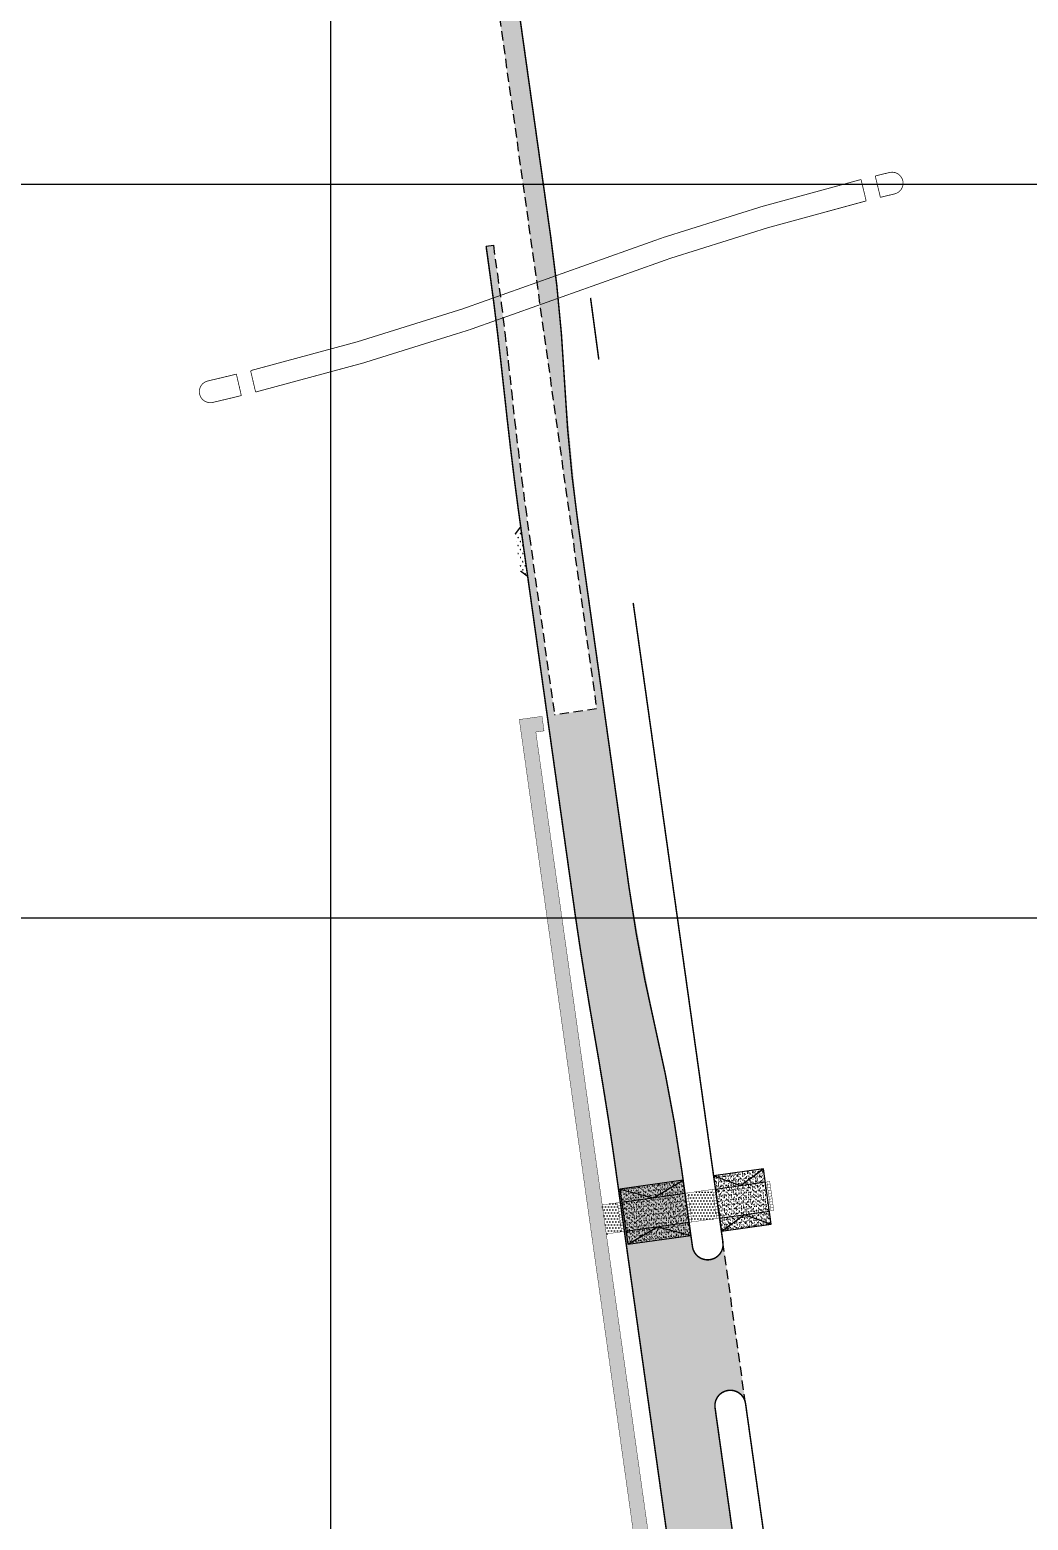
# Model space of a CAD drawing. Extents: x 350769 to 354978, y 6304672 to 6307963.
# Drawn here: x 352858.9 to 352995.1, y 6305917.9 to 6306121.1 of the extents above; entities that cross this region are included whole.
import ezdxf

# ---------------------------------------------------------------- set-up
doc = ezdxf.new("R2010")
doc.units = 0
for name, pattern in [('4.0 - LO RECABARREN - DESNIVEL NUEVO$0$HIDDEN', [0.375, 0.25, -0.125]), ('CONTINUA', [0]), ('CONTINUOS', [0]), ('DASHED', [19.05, 12.7, -6.35])]:
    doc.linetypes.add(name, pattern=pattern)
doc.layers.get('0').update_dxf_attribs({"linetype": 'CONTINUOUS'})
doc.layers.add('0_ASD_DEMARCACIÓN', color=183, linetype='CONTINUOUS', lineweight=5)
doc.layers.add('0_ASD_TOPOGRAFIA_ELEMENTOS', color=9, linetype='CONTINUOS', lineweight=5, true_color=0xbdbdbd)
doc.layers.add('1-coordenadas', color=8, linetype='CONTINUOUS')
pattern_1 = [(0, (0, 0), (0.203125, 0.40625), [0, -0.40625])]
pattern_2 = [(0, (0, 0), (0.3175, 0.549926130905), [0.079375, -0.555625]), (90, (0.0397, 0), (-0.3175, 0.549926130905), [0.0396875, -1.06016476181]), (90, (0.0496, 0), (-0.3175, 0.549926130905), [0.03175, -1.06810226181]), (90, (0.02977, 0), (-0.3175, 0.549926130905), [0.03175, -1.06810226181]), (60, (0.05953, 0), (-0.31749999957, 0.549926131154), [0.0254, -0.6096]), (120, (0.01984, 0), (-0.63499999957, 2.5e-10), [0.0254, -0.6096])]
pattern_3 = [(37.5, (0.20898, -1.48537), (-0.01600031296, 0.48941323733), [0, -0.38608, 0, -0.4318, 0, -0.41275]), (7.5, (0.209, -1.4854), (0.44952328314, 0.71682510057), [0, -0.20828, 0, -0.34798, 0, -0.13335]), (327.5, (-0.10344, -1.48537), (0.790992370241, 0.001437184679), [0, -0.127, 0, -0.4572, 0, -0.5969]), (317.5, (-0.10344, -1.4854), (0.76355645247, 0.22292932326), [0, -0.0635, 0, -0.29972, 0, -0.3429])]

# ---------------------------------------------------------------- blocks, each defined once
blk = doc.blocks.new('COORDENADAS')
at = {"layer": '1-coordenadas'}
for p, q in [((720, -900.625), (720, -0.625)), ((20, -100.625), (1420, -100.625)), ((20, -200.625), (1420, -200.625))]:
    blk.add_line(p, q, dxfattribs=at)
blk = doc.blocks.new('A$C4FB7591F')
at = {"true_color": 0x7f5ac4}
h = blk.add_hatch(dxfattribs=at)
h.set_pattern_fill('SWAMP', color=183, scale=0.025, style=0)
h.set_pattern_definition(pattern_2)
edge = h.paths.add_edge_path()
edge.add_line((352717.16, 6306059.73), (352709.7, 6306112.69))
edge.add_line((352709.7, 6306112.69), (352706.98, 6306112.31))
edge.add_line((352706.98, 6306112.31), (352723.43, 6305995.39))
edge.add_line((352723.43, 6305995.39), (352724.42, 6305995.53))
edge.add_line((352724.42, 6305995.53), (352720.89, 6306020.66))
edge.add_arc((352935.77, 6306050.89), 217, 182.8966, 188.0084, ccw=False)
edge.add_arc((352496.33, 6306028.66), 223, 2.8966, 8.0084)
h = blk.add_hatch(dxfattribs=at)
h.set_pattern_fill('SWAMP', color=183, scale=0.025, style=0)
h.set_pattern_definition(pattern_2)
h.paths.add_polyline_path([(352717.69, 6305994.58), (352714.26, 6306018.92), (352713.71, 6306022.88), (352713.19, 6306026.84), (352712.7, 6306030.8), (352712.24, 6306034.77), (352711.8, 6306038.75), (352711.36, 6306042.73), (352710.9, 6306046.71), (352710.41, 6306050.69), (352709.88, 6306054.66), (352709.33, 6306058.62), (352708.34, 6306058.49), (352708.89, 6306054.52), (352709.42, 6306050.56), (352709.91, 6306046.59), (352710.37, 6306042.61), (352710.81, 6306038.64), (352711.25, 6306034.66), (352711.71, 6306030.68), (352712.2, 6306026.71), (352712.72, 6306022.75), (352713.27, 6306018.79), (352716.7, 6305994.44)])
h = blk.add_hatch(dxfattribs=at)
h.set_pattern_fill('SWAMP', color=183, scale=0.025, style=0)
h.set_pattern_definition(pattern_2)
edge = h.paths.add_edge_path()
edge.add_line((352712.3, 6306019.2), (352713.04, 6306014.2))
edge.add_line((352713.04, 6306014.2), (352714.03, 6306013.46))
edge.add_line((352712.3, 6306019.2), (352713.07, 6306020.23))
edge.add_line((352713.07, 6306020.23), (352713.27, 6306018.79))
edge.add_line((352713.27, 6306018.79), (352714.02, 6306013.47))
h = blk.add_hatch(dxfattribs=at)
h.set_pattern_fill('SWAMP', color=183, scale=0.025, style=0)
h.set_pattern_definition(pattern_2)
edge = h.paths.add_edge_path()
edge.add_line((352716.7, 6305994.44), (352720.02, 6305970.85))
edge.add_line((352720.02, 6305970.85), (352720.58, 6305966.89))
edge.add_line((352720.58, 6305966.89), (352721.17, 6305962.93))
edge.add_line((352721.17, 6305962.93), (352721.8, 6305958.98))
edge.add_line((352721.8, 6305958.98), (352722.45, 6305955.03))
edge.add_line((352722.45, 6305955.03), (352723.12, 6305951.09))
edge.add_line((352723.12, 6305951.09), (352723.8, 6305947.15))
edge.add_line((352723.8, 6305947.15), (352724.45, 6305943.2))
edge.add_line((352724.45, 6305943.2), (352725.08, 6305939.25))
edge.add_line((352725.08, 6305939.25), (352725.67, 6305935.29))
edge.add_line((352725.67, 6305935.29), (352726.23, 6305931.33))
edge.add_line((352726.23, 6305931.33), (352727.71, 6305920.85))
edge.add_line((352727.71, 6305920.85), (352736.52, 6305922.09))
edge.add_line((352736.52, 6305922.09), (352735.05, 6305932.57))
edge.add_arc((352514.22, 6305901.5), 223, 8.0084, 13.1202)
edge.add_arc((352942.74, 6306001.38), 217, 188.0084, 193.1202, ccw=False)
edge.add_line((352727.85, 6305971.15), (352724.42, 6305995.53))
edge.add_line((352724.42, 6305995.53), (352716.7, 6305994.44))
h = blk.add_hatch(dxfattribs=at)
h.set_pattern_fill('DOTS', color=183, scale=6.5, style=0)
h.set_pattern_definition(pattern_1)
h.paths.add_polyline_path([(352737.42, 6305819.53), (352739.77, 6305819.86), (352739.91, 6305818.89), (352741.39, 6305819.1), (352740.98, 6305822.05), (352739.12, 6305821.78), (352715.14, 6305992.24), (352716.26, 6305992.4), (352715.98, 6305994.38), (352712.88, 6305993.95)])
at = {"linetype": 'CONTINUA', "ltscale": 2, "true_color": 0x7f5ac4}
h = blk.add_hatch(dxfattribs=at)
h.set_pattern_fill('AR-SAND', color=183, scale=0.01, style=0)
h.set_pattern_definition(pattern_3)
h.paths.add_polyline_path([(352740.47, 6305924.2), (352747.27, 6305925.16), (352746.21, 6305932.68), (352739.41, 6305931.73)])
h = blk.add_hatch(dxfattribs=at)
h.set_pattern_fill('AR-SAND', color=183, scale=0.01, style=0)
h.set_pattern_definition(pattern_3)
h.paths.add_polyline_path([(352735.25, 6305931.14), (352726.63, 6305929.93), (352727.69, 6305922.4), (352736.31, 6305923.62)])
at = {"true_color": 0x7f5ac4}
h = blk.add_hatch(dxfattribs=at)
h.set_pattern_fill('DOTS', color=183, scale=6.5, style=0)
h.set_pattern_definition(pattern_1)
h.paths.add_polyline_path([(352735.89, 6305929.42), (352739.26, 6305929.88), (352739.82, 6305925.92), (352736.45, 6305925.45)])
h = blk.add_hatch(dxfattribs=at)
h.set_pattern_fill('DOTS', color=183, scale=6.5, style=0)
h.set_pattern_definition(pattern_1)
h.paths.add_polyline_path([(352724.21, 6305927.77), (352726.29, 6305928.06), (352726.85, 6305924.1), (352724.77, 6305923.81)])
h = blk.add_hatch(dxfattribs=at)
h.set_pattern_fill('SWAMP', color=183, scale=0.025, style=0)
h.set_pattern_definition(pattern_2)
edge = h.paths.add_edge_path()
edge.add_line((352740.68, 6305922.68), (352743.77, 6305900.69))
edge.add_arc((352741.69, 6305900.4), 2.1, 8.0084, 188.0084)
edge.add_line((352739.61, 6305900.11), (352730.8, 6305898.87))
edge.add_line((352730.8, 6305898.87), (352727.71, 6305920.85))
edge.add_line((352727.71, 6305920.85), (352736.52, 6305922.09))
edge.add_arc((352738.6, 6305922.38), 2.1, 188.0084, 368.0084)
h = blk.add_hatch(dxfattribs=at)
h.set_pattern_fill('SWAMP', color=183, scale=0.025, style=0)
h.set_pattern_definition(pattern_2)
h.paths.add_polyline_path([(352748.58, 6305836.41), (352739.61, 6305900.11), (352730.8, 6305898.87), (352739.76, 6305835.17)])
at = {"color": 183, "ltscale": 0.2, "true_color": 0x7f5ac4, "const_width": 0.2, "flags": 128}
for points in [[(352709.7, 6306112.69), (352717.16, 6306059.73, -0.022308), (352719.05, 6306039.93, 0.022308), (352720.89, 6306020.66), (352727.85, 6305971.15, 0.022308), (352731.4, 6305952.12, -0.022308), (352735.05, 6305932.57), (352736.52, 6305922.09, 1), (352740.68, 6305922.68), (352728.42, 6306009.85)], [(352752.73, 6305836.99), (352743.77, 6305900.69, 1), (352739.61, 6305900.11), (352748.58, 6305836.41)]]:
    blk.add_lwpolyline(points, format="xyb", dxfattribs=at)
at = {"color": 183, "linetype": 'DASHED', "ltscale": 0.1, "true_color": 0x7f5ac4}
for points in [[(352706.98, 6306112.31), (352723.43, 6305995.39), (352717.69, 6305994.58)], [(352708.34, 6306058.49), (352709.33, 6306058.62), (352709.88, 6306054.66), (352710.41, 6306050.69), (352710.9, 6306046.71), (352711.36, 6306042.73), (352711.8, 6306038.75), (352712.24, 6306034.77), (352712.7, 6306030.8), (352713.19, 6306026.84), (352713.71, 6306022.88), (352714.26, 6306018.92), (352717.69, 6305994.58)], [(352743.77, 6305900.69), (352740.68, 6305922.68)]]:
    blk.add_lwpolyline(points, dxfattribs=at)
at = {"color": 183, "ltscale": 0.2, "true_color": 0x7f5ac4, "const_width": 0.2, "flags": 128}
for points in [[(352708.34, 6306058.49), (352708.34, 6306058.49), (352708.89, 6306054.52)], [(352708.89, 6306054.52), (352709.42, 6306050.56), (352709.91, 6306046.59), (352710.37, 6306042.61), (352710.81, 6306038.64), (352711.25, 6306034.66), (352711.71, 6306030.68), (352712.2, 6306026.71), (352712.72, 6306022.75), (352713.27, 6306018.79), (352720.02, 6305970.85), (352720.58, 6305966.89), (352721.17, 6305962.93), (352721.8, 6305958.98), (352722.45, 6305955.03), (352723.12, 6305951.09), (352723.8, 6305947.15), (352724.45, 6305943.2), (352725.08, 6305939.25), (352725.67, 6305935.29), (352726.23, 6305931.33), (352742.01, 6305819.19)], [(352722.59, 6306051.44), (352723.72, 6306043.04)], [(352712.3, 6306019.2), (352713.07, 6306020.23)], [(352713.04, 6306014.2), (352714.03, 6306013.46)]]:
    blk.add_lwpolyline(points, dxfattribs=at)
at = {"color": 183, "linetype": 'DASHED', "ltscale": 0.1, "true_color": 0x7f5ac4, "const_width": 0.05}
blk.add_lwpolyline([(352741.39, 6305819.1), (352739.91, 6305818.89), (352739.77, 6305819.86), (352737.42, 6305819.53), (352712.88, 6305993.95), (352715.98, 6305994.38), (352716.26, 6305992.4), (352715.14, 6305992.24), (352739.12, 6305821.78), (352740.98, 6305822.05)], close=True, dxfattribs=at)
at = {"color": 183, "linetype": 'CONTINUA', "ltscale": 2, "true_color": 0x7f5ac4}
for points in [[(352739.41, 6305931.73), (352743.06, 6305930.42), (352746.21, 6305932.68)], [(352726.63, 6305929.93), (352731.19, 6305928.75), (352735.25, 6305931.14)], [(352739.66, 6305929.94), (352746.47, 6305930.9)], [(352726.88, 6305928.15), (352735.5, 6305929.36)], [(352740.21, 6305925.98), (352747.02, 6305926.94)], [(352740.47, 6305924.2), (352743.62, 6305926.46), (352747.27, 6305925.16)], [(352727.44, 6305924.19), (352736.06, 6305925.4)], [(352727.69, 6305922.4), (352731.75, 6305924.79), (352736.31, 6305923.62)]]:
    blk.add_lwpolyline(points, dxfattribs=at)
for points in [[(352740.47, 6305924.2), (352747.27, 6305925.16), (352746.21, 6305932.68), (352739.41, 6305931.73)], [(352735.25, 6305931.14), (352726.63, 6305929.93), (352727.69, 6305922.4), (352736.31, 6305923.62)]]:
    blk.add_lwpolyline(points, close=True, dxfattribs=at)
at = {"color": 183, "linetype": 'DASHED', "ltscale": 0.1, "true_color": 0x7f5ac4, "const_width": 0.05}
for points in [[(352735.5, 6305929.36), (352739.66, 6305929.94)], [(352724.21, 6305927.77), (352726.69, 6305928.12)], [(352736.06, 6305925.4), (352740.21, 6305925.98)], [(352727.24, 6305924.16), (352724.77, 6305923.81)]]:
    blk.add_lwpolyline(points, dxfattribs=at)
at = {"color": 183, "ltscale": 0.5, "true_color": 0x7f5ac4, "const_width": 0.05}
for points in [[(352740.21, 6305925.98), (352739.82, 6305925.93), (352739.26, 6305929.89), (352739.66, 6305929.94)], [(352727.24, 6305924.16), (352726.85, 6305924.1), (352726.29, 6305928.06), (352726.68, 6305928.12)], [(352736.45, 6305925.45), (352736.06, 6305925.4), (352735.5, 6305929.36), (352735.89, 6305929.42)]]:
    blk.add_lwpolyline(points, close=True, dxfattribs=at)
for points in [[(352746.67, 6305930.93), (352747.06, 6305930.99), (352747.62, 6305927.03), (352747.22, 6305926.97), (352746.67, 6305930.93)], [(352746.72, 6305930.53), (352747.12, 6305930.59)], [(352746.78, 6305930.14), (352747.17, 6305930.19)], [(352746.83, 6305929.74), (352747.23, 6305929.8)], [(352735.55, 6305928.96), (352735.95, 6305929.02)], [(352735.61, 6305928.57), (352736.01, 6305928.62)], [(352735.67, 6305928.17), (352736.06, 6305928.23)], [(352735.72, 6305927.77), (352736.12, 6305927.83)], [(352739.32, 6305929.49), (352739.71, 6305929.55)], [(352739.37, 6305929.1), (352739.77, 6305929.15)], [(352739.43, 6305928.7), (352739.82, 6305928.76)], [(352739.48, 6305928.3), (352739.88, 6305928.36)], [(352739.54, 6305927.91), (352739.94, 6305927.96)], [(352746.89, 6305929.35), (352747.28, 6305929.4)], [(352746.94, 6305928.95), (352747.34, 6305929.01)], [(352747, 6305928.55), (352747.4, 6305928.61)], [(352747.05, 6305928.16), (352747.45, 6305928.21)], [(352747.11, 6305927.76), (352747.51, 6305927.82)], [(352726.34, 6305927.67), (352726.74, 6305927.72)], [(352726.4, 6305927.27), (352726.8, 6305927.33)], [(352726.46, 6305926.87), (352726.85, 6305926.93)], [(352726.51, 6305926.48), (352726.91, 6305926.53)], [(352726.57, 6305926.08), (352726.96, 6305926.14)], [(352726.62, 6305925.69), (352727.02, 6305925.74)], [(352735.78, 6305927.38), (352736.17, 6305927.43)], [(352735.83, 6305926.98), (352736.23, 6305927.04)], [(352735.89, 6305926.59), (352736.28, 6305926.64)], [(352735.94, 6305926.19), (352736.34, 6305926.25)], [(352736, 6305925.79), (352736.4, 6305925.85)], [(352739.6, 6305927.51), (352739.99, 6305927.57)], [(352739.65, 6305927.12), (352740.05, 6305927.17)], [(352739.71, 6305926.72), (352740.1, 6305926.78)], [(352739.76, 6305926.32), (352740.16, 6305926.38)], [(352747.17, 6305927.37), (352747.56, 6305927.42)], [(352726.68, 6305925.29), (352727.08, 6305925.34)], [(352726.73, 6305924.89), (352727.13, 6305924.95)], [(352726.79, 6305924.5), (352727.19, 6305924.55)]]:
    blk.add_lwpolyline(points, dxfattribs=at)
blk = doc.blocks.new('TOPOGRAFIA')
at = {"layer": '1-coordenadas', "color": 9, "linetype": '4.0 - LO RECABARREN - DESNIVEL NUEVO$0$HIDDEN', "lineweight": 0, "ltscale": 50, "true_color": 0xbdbdbd}
for p, q in [((390900, 6302300), (390900, 6303200)), ((390200, 6303100), (390900, 6303100)), ((390200, 6303000), (390900, 6303000))]:
    blk.add_line(p, q, dxfattribs=at)

msp = doc.modelspace()

# ---------------------------------------------------------------- linework, layer by layer
at = {"layer": '0_ASD_DEMARCACIÓN', "const_width": 0.1}
for points in [[(352889.047, 6306074.591, 0.0290778), (352932.144, 6306088.045, -0.0284043), (352972.329, 6306100.65, -0.0284043)], [(352972.324, 6306100.671), (352973.032, 6306097.733, 0.0283823), (352933.203, 6306085.239, -0.0291074), (352889.728, 6306071.669), (352889.053, 6306074.566)], [(352974.269, 6306101.139), (352974.972, 6306098.217, -0.0013588), (352976.915, 6306098.691, 1), (352976.213, 6306101.607, 0.0013478), (352974.27, 6306101.134)], [(352887.785, 6306071.19), (352887.105, 6306074.112, -0.0025741), (352883.214, 6306073.184, 1), (352883.895, 6306070.262, 0.0025543), (352887.786, 6306071.19)]]:
    msp.add_lwpolyline(points, format="xyb", dxfattribs=at)

# ---------------------------------------------------------------- block references
at = {"color": 252, "linetype": 'DASHED'}
msp.add_blockref('COORDENADAS', (352180, 6306200.625), dxfattribs=at)
at = {"color": 183, "true_color": 0x7f5ac4, "rotation": 359.9880068602881}
msp.add_blockref('A$C4FB7591F', (-1107.138, 107.043), dxfattribs=at)

# ---------------------------------------------------------------- next in the draw order: block references
at = {"layer": '0_ASD_TOPOGRAFIA_ELEMENTOS', "color": 30, "true_color": 0xf26507}
msp.add_blockref('TOPOGRAFIA', (-38000, 3000), dxfattribs=at)

doc.saveas('drawing.dxf')
